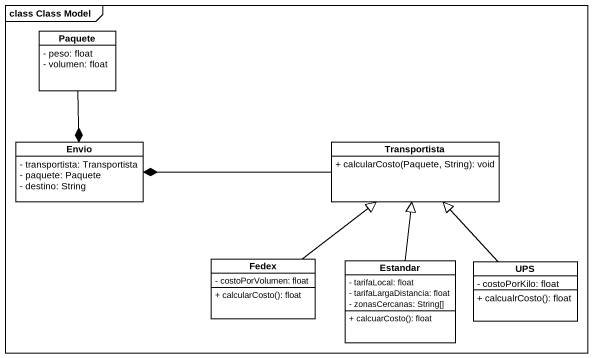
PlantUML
@startuml
mainframe class Class Model
hide circle
hide empty members
skinparam classAttributeIconSize 0
class Paquete {
  - peso: float
  - volumen: float
}
class Envio {
  - transportista: Transportista
  - paquete: Paquete
  - destino: String
}
class Transportista {
  + calcularCosto(Paquete, String): void
}
class Fedex {
  - costoPorVolumen: float
  + calcularCosto(): float
}
class Estandar {
  - tarifaLocal: float
  - tarifaLargaDistancia: float
  - zonasCercanas: String[]
  + calcuarCosto(): float
}
class UPS {
  - costoPorKilo: float
  + calcualrCosto(): float
}
Paquete --* Envio
Transportista -left-* Envio
Fedex -up-|> Transportista
Estandar -up-|> Transportista
UPS -up-|> Transportista
@enduml
